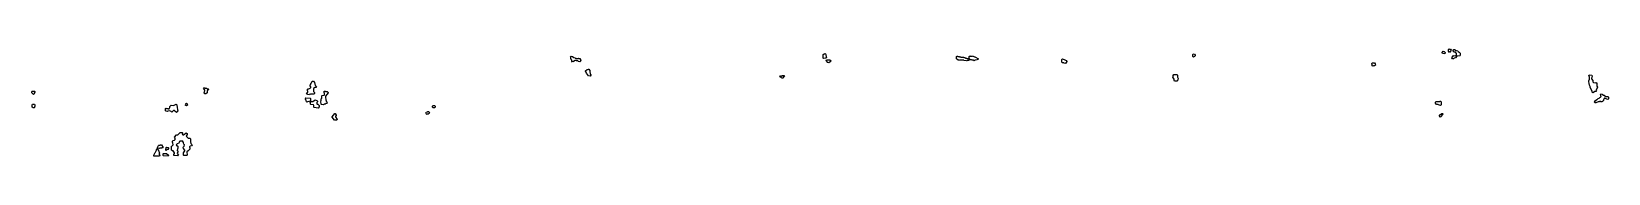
# Model space of a CAD drawing. Header units: millimetres. Extents: x 0 to 7622, y 0 to 520.
import ezdxf

# ---------------------------------------------------------------- set-up
doc = ezdxf.new("R2010")
doc.units = ezdxf.units.MM
doc.layers.add('GRY5', color=7, linetype='Continuous')

msp = doc.modelspace()

# ---------------------------------------------------------------- linework, layer by layer
at = {"layer": 'GRY5'}
for points in [[(2610.8, 460.1), (2610.8, 464.4), (2608.6, 467.2), (2608.6, 470.1), (2607.4, 471.5), (2607.4, 477.2), (2605.2, 480.1), (2608.1, 483.8), (2614.9, 482.3), (2621.6, 476.6), (2627.2, 475.2), (2628.3, 473.8), (2631.6, 473.8), (2632.8, 472.3), (2642.7, 472.3), (2643.9, 473.8), (2645.1, 472.3), (2649.5, 472.3), (2653.5, 467.3), (2653.5, 464.4), (2654.6, 463), (2654.6, 461.5), (2650.6, 456.4), (2643.8, 457.9), (2640.5, 460.7), (2633.8, 460.7), (2632.7, 462.1), (2628.2, 462.1), (2627.1, 463.5), (2620.4, 457.9), (2617.1, 457.9), (2614.8, 454.9), (2610.8, 460.1)], [(3828.2, 472.9), (3826.9, 474.3), (3826.9, 491.6), (3831.5, 495.2), (3834, 495.2), (3836.7, 498.1), (3840, 491.6), (3841.3, 480.1), (3844, 477.2), (3839.3, 473.6), (3828.2, 472.9)], [(3848.9, 452.9), (3841.1, 462.9), (3843.1, 466.6), (3847.1, 466.6), (3848.4, 465.2), (3857.5, 465.2), (3858.8, 463.8), (3862.6, 463.8), (3864.7, 461.5), (3860.1, 456.5), (3853.5, 452.1), (3848.9, 452.9)], [(4507, 462.1), (4505.6, 463.6), (4491.6, 463.6), (4490.2, 465), (4484.6, 465), (4483.2, 466.4), (4481.9, 465), (4479, 465), (4471.2, 471.5), (4471.2, 481.6), (4473.4, 483.8), (4476.3, 483.8), (4477.7, 482.3), (4483.3, 482.3), (4484.7, 480.9), (4490.3, 480.9), (4491.7, 479.5), (4497.3, 479.5), (4498.7, 478.1), (4504.3, 478.1), (4505.7, 476.6), (4511.3, 476.6), (4514.1, 473.8), (4519.7, 473.8), (4521.1, 472.3), (4526.6, 472.3), (4529.4, 470.9), (4531.4, 473), (4531.4, 481.6), (4533.6, 483.8), (4537.8, 483.8), (4539.2, 485.2), (4540.7, 483.8), (4546.3, 483.8), (4547.6, 482.4), (4549, 483.8), (4551.8, 483.8), (4557.4, 480.9), (4560.2, 480.9), (4576.5, 471.6), (4574.2, 467.8), (4572.8, 469.2), (4570.1, 466.4), (4560.3, 463.6), (4556, 460.7), (4551.8, 463.6), (4546.2, 463.6), (4543.4, 466.4), (4539.2, 466.4), (4535, 469.3), (4531.6, 467.2), (4531.6, 464.3), (4529.5, 462.1), (4522.5, 462.1), (4521, 460.7), (4519.6, 462.1), (4518.2, 460.7), (4507, 462.1)], [(4991.1, 449.3), (4989.9, 450.7), (4982.8, 450.7), (4979.8, 454.4), (4979.8, 467.3), (4982.8, 470.9), (4994.8, 466.6), (4997.1, 463.8), (5001.9, 462.3), (5004.9, 458.7), (4997.1, 447.8), (4991.1, 449.3)], [(5612.9, 482.9), (5612.9, 491.6), (5615.3, 495.2), (5621, 493.8), (5624.4, 488.7), (5624.4, 485.8), (5622, 482.2), (5617.3, 480.7), (5616.3, 479.2), (5612.9, 482.9)], [(6817.9, 501.6), (6822.9, 508.1), (6824, 506.6), (6828.3, 506.6), (6833.2, 501.6), (6833.2, 498.6), (6830.5, 495), (6820.6, 496.4), (6817.9, 500.1), (6817.9, 501.6)], [(6849.3, 508.7), (6849.3, 515.8), (6852.1, 519.5), (6854.3, 518.1), (6858.6, 518.1), (6861.4, 512.9), (6853.2, 502.1), (6848.2, 507.2), (6849.3, 508.7)], [(6872.6, 486.6), (6883.4, 485.2), (6887.2, 490.1), (6887.2, 495.8), (6888.2, 497.2), (6882.3, 503.6), (6875.8, 503.6), (6872, 508.6), (6872, 511.6), (6874.8, 515.2), (6878.1, 515.2), (6886.8, 510.9), (6893.3, 509.5), (6895.4, 506.6), (6900.9, 503.8), (6904.7, 498.7), (6905.8, 495.8), (6905.8, 490.1), (6906.9, 488.7), (6904.1, 485), (6888.9, 483.6), (6882.5, 475), (6877, 473.6), (6873.8, 470.7), (6868.8, 471.4), (6865.5, 475.8), (6872.6, 486.6)], [(2691.9, 389.3), (2682.4, 401.5), (2681.3, 405.8), (2676.8, 411.5), (2679.7, 415.3), (2680.8, 413.8), (2685.2, 419.5), (2690.8, 419.5), (2691.9, 420.9), (2694.3, 420.9), (2698.2, 414.4), (2698.2, 405.8), (2700.5, 403), (2700.5, 397.3), (2702.7, 394.4), (2702.7, 391.5), (2699.9, 387.8), (2691.9, 389.3)], [(3616.9, 384.4), (3620.3, 388.1), (3622.9, 388.1), (3624.2, 386.7), (3629.3, 389.5), (3635.9, 390.9), (3639.2, 385.8), (3632.7, 380), (3630.7, 376.4), (3616.9, 384.4)], [(5524.2, 362.9), (5522.3, 365.8), (5522.3, 372.9), (5516.6, 381.5), (5518.5, 385.8), (5518.5, 390.1), (5521.9, 395.2), (5536.1, 395.2), (5538.5, 391.6), (5538.5, 381.6), (5542.3, 375.8), (5541.4, 370.1), (5536.1, 362.1), (5524.2, 362.9)], [(6480.1, 437.2), (6480.1, 444.3), (6478.7, 445.8), (6478.7, 448.7), (6480.8, 450.9), (6490.5, 450.9), (6494, 447.3), (6495.4, 440.1), (6491.9, 436.4), (6486.4, 436.4), (6485, 435), (6480.1, 437.2)], [(7545.9, 307.1), (7543.9, 310.1), (7543.9, 312.9), (7541.9, 317.2), (7534, 331.5), (7533, 337.2), (7530.1, 342.9), (7530.1, 345.8), (7528.1, 348.6), (7527.1, 364.4), (7531.1, 372.9), (7530.1, 374.4), (7531.1, 375.8), (7531.1, 381.5), (7527.1, 390.1), (7529.6, 393.8), (7541.6, 392.3), (7544.1, 388.7), (7544.1, 385.8), (7542.1, 382.9), (7542.1, 380.1), (7540.2, 377.2), (7540.2, 374.4), (7547.1, 365.9), (7547.1, 360.1), (7549.5, 356.6), (7561.3, 355.2), (7562.3, 356.7), (7565.8, 351.6), (7565.8, 338.7), (7568.8, 334.4), (7568.8, 331.5), (7562.9, 321.5), (7562.9, 318.7), (7563.9, 317.2), (7561.4, 313.6), (7556.4, 312.2), (7550.5, 307.9), (7545.9, 307.1)], [(1.4, 307.2), (1.4, 310.1), (0, 311.5), (3.6, 315.2), (13.6, 315.2), (15.7, 313), (15.7, 310.1), (12.9, 304.4), (12.9, 301.5), (9.3, 297.8), (1.4, 307.2)], [(837.4, 301.4), (834.6, 304.3), (834.6, 307.3), (836, 308.7), (837.3, 318.6), (830.6, 328.7), (832.7, 330.9), (838.1, 330.9), (839.5, 329.5), (846.2, 329.5), (850.2, 326.6), (854.3, 326.6), (856.3, 322.9), (849.6, 315.8), (848.3, 312.9), (848.3, 307.2), (842.2, 302.1), (837.4, 301.4)], [(1329.5, 301.5), (1335.8, 310.1), (1335.8, 312.9), (1333.3, 317.2), (1334.5, 324.4), (1336.4, 326.6), (1340.2, 326.6), (1346.4, 329.5), (1349.5, 333), (1349.5, 335.8), (1347, 340.1), (1347, 344.4), (1350.7, 348.7), (1350.7, 351.6), (1353.2, 354.4), (1354.5, 360.1), (1356.4, 362.3), (1362.7, 362.3), (1367.1, 355.9), (1370.9, 341.6), (1377.1, 337.3), (1374, 332.2), (1367.7, 330.7), (1363.4, 327.2), (1363.4, 313), (1367.1, 308.7), (1367.1, 302.9), (1365.2, 300.7), (1351.4, 300.7), (1350.2, 302.1), (1347.8, 299.3), (1345.3, 299.3), (1342.8, 296.4), (1335.2, 297.9), (1329.5, 301.5)], [(1396.8, 265.8), (1400.6, 270.1), (1400.6, 277.3), (1403.1, 280.1), (1403.1, 291.6), (1405, 293.8), (1415, 295.2), (1416.8, 297.3), (1415.6, 304.3), (1414.3, 305.8), (1414.3, 310.1), (1413, 311.5), (1415, 313.8), (1418.8, 313.8), (1420.1, 312.3), (1428.8, 312.3), (1433.2, 308.7), (1433.2, 307.2), (1420.7, 290.1), (1420.7, 283), (1423.2, 275.8), (1423.2, 271.6), (1424.5, 270.1), (1424.5, 265.9), (1427, 263), (1428.2, 257.2), (1426.3, 255), (1422.5, 255), (1418.8, 252.1), (1416.3, 252.1), (1411.3, 247.9), (1401.3, 249.3), (1399.4, 251.5), (1398.1, 264.3), (1396.8, 265.8)], [(7.1, 234.3), (2.9, 237.2), (2.9, 248.7), (5, 250.9), (13.6, 250.9), (15.7, 248.7), (15.7, 240.1), (14.3, 238.6), (14.3, 235.8), (12.1, 233.6), (7.1, 234.3)], [(686.5, 220.7), (678.4, 213.5), (675.6, 216.4), (669, 219.3), (658.3, 217.9), (656.9, 216.4), (650.1, 217.9), (648.1, 220.1), (648.1, 230.2), (651.5, 232.4), (652.9, 230.9), (658.3, 230.9), (659.6, 229.5), (664.9, 229.5), (668.2, 235.8), (668.2, 240.1), (675.7, 246.6), (686.4, 245.2), (698.5, 252.4), (702, 248.7), (703.3, 234.4), (706, 227.3), (706, 223), (707.3, 221.6), (707.3, 217.2), (701.2, 210.7), (689.1, 220.7), (686.5, 220.7)], [(747.4, 251.5), (746, 254.4), (749.5, 256.7), (753, 253), (754.3, 247.2), (749.5, 243.6), (743.3, 247.2), (747.4, 251.5)], [(1327, 271.5), (1324.6, 274.3), (1324.6, 277.2), (1323.3, 278.7), (1325.2, 282.3), (1346.5, 280.9), (1348.4, 278.7), (1348.4, 268.6), (1346.5, 266.4), (1334.1, 263.6), (1332.8, 262.1), (1329.6, 262.9), (1327, 268.7), (1327, 271.5)], [(1362.6, 247.9), (1350.2, 249.3), (1348.2, 251.5), (1348.2, 258.6), (1347, 260.1), (1347, 263), (1348.9, 265.2), (1360.2, 263.8), (1371.4, 272.4), (1378.9, 269.5), (1382.1, 265.9), (1382.1, 262.9), (1379.6, 260.1), (1378.4, 253), (1380.2, 250.9), (1383.9, 250.9), (1389.6, 245.9), (1389.6, 238.6), (1385.2, 232.1), (1366.4, 235), (1364.4, 237.2), (1364.4, 245.8), (1362.6, 247.9)], [(1938.9, 234.3), (1937.3, 237.2), (1938.1, 238.7), (1938.1, 241.6), (1940.1, 245.2), (1948.9, 245.2), (1951.7, 240.1), (1951.7, 238.6), (1948.9, 233.6), (1938.9, 234.3)], [(6790.3, 250.7), (6786.5, 255.8), (6785.4, 261.6), (6787.1, 263.8), (6790.3, 263.8), (6791.4, 265.2), (6806.6, 265.2), (6807.7, 266.6), (6811, 266.6), (6813.8, 263), (6813.8, 248.6), (6811, 245), (6800.1, 247.9), (6799, 249.3), (6790.3, 250.7)], [(7556.8, 258.6), (7554.8, 261.5), (7560.2, 269.5), (7565.2, 273.8), (7567.2, 273.8), (7572.1, 279.5), (7577.1, 280.9), (7580, 283.8), (7584, 285.2), (7586.4, 288.7), (7585.4, 290.1), (7585.4, 294.4), (7583.4, 297.2), (7585.9, 300.9), (7592, 299.5), (7598.9, 295.2), (7601.8, 295.2), (7606.8, 289.5), (7619.6, 289.5), (7622.1, 285.8), (7622.1, 277.2), (7619.6, 273.5), (7606.7, 279.3), (7603.8, 282.1), (7598.4, 272.9), (7598.4, 270.1), (7593.9, 265), (7592, 265), (7591, 263.6), (7586, 263.6), (7581.1, 266.4), (7577.1, 263.6), (7572.2, 263.6), (7561.3, 257.9), (7556.8, 258.6)], [(1466.1, 206.6), (1467.5, 206.6), (1471.9, 198.7), (1471.9, 195.8), (1469.4, 192.9), (1469.4, 190.1), (1476.9, 177.2), (1474.9, 175), (1471.2, 175), (1469.9, 173.6), (1464.2, 174.3), (1453, 188.6), (1453, 190.1), (1466.1, 206.6)], [(1909.8, 202.9), (1905.8, 210.1), (1907.8, 213.8), (1914.1, 215.2), (1914.9, 216.6), (1919.8, 216.6), (1923.4, 210.1), (1921.4, 206.5), (1917.4, 203.6), (1912.7, 203.6), (1911.9, 202.1), (1909.8, 202.9)], [(6808.8, 202.3), (6813.1, 202.3), (6817.4, 206.6), (6819.7, 206.6), (6822.5, 203), (6811, 189.2), (6803.8, 197.2), (6806.6, 200.9), (6808.8, 202.3)], [(691, 15.8), (685, 26.4), (681, 26.4), (676.3, 30.1), (676.3, 42.9), (674.9, 45.8), (684.3, 54.4), (683, 64.3), (681.6, 65.8), (681.6, 73), (685, 76.6), (690.4, 78), (695, 81.6), (693.7, 87.2), (691, 91.5), (701.1, 103.8), (706.5, 103.8), (718.6, 115.2), (728.1, 115.2), (731.5, 111.5), (728.8, 107.2), (730.8, 103.8), (734.7, 103.8), (740.1, 106.6), (748.2, 113.8), (751.6, 110.2), (753, 105.8), (747.6, 97.3), (757.6, 88.1), (765.7, 88.1), (769.1, 84.4), (769.1, 74.3), (767.7, 72.9), (767.7, 68.7), (770.4, 64.4), (770.4, 61.6), (777.2, 54.4), (772.4, 50.7), (767, 49.3), (763.7, 45.8), (763.7, 43), (765, 41.6), (765, 34.3), (757.6, 26.5), (750.3, 21.5), (751.6, 5.8), (749.6, 3.6), (736, 3.6), (734, 5.8), (734, 15.8), (740.7, 25.8), (740.7, 30.1), (735.3, 37.2), (732.6, 44.4), (738, 48.7), (739.3, 55.8), (736.7, 58.6), (734, 64.4), (734, 67.2), (731.3, 71.5), (726.7, 75), (725.4, 73.6), (716, 72.2), (710.7, 62.2), (703.9, 60.7), (699.3, 54.4), (702.6, 50.9), (705.3, 50.9), (707.3, 48.7), (707.3, 37.2), (706, 35.8), (704.7, 27.3), (708.7, 21.5), (706, 18.6), (704.7, 13), (710, 4.4), (707.9, 2.1), (688.4, 2.9), (687, 4.3), (687, 8.7), (691, 13), (691, 15.8)], [(599.8, 20.2), (603.8, 28.7), (603.8, 31.6), (608.6, 36.7), (612, 31.6), (612, 28.7), (614.7, 25.9), (614.7, 23), (617.4, 20.2), (618.8, 14.4), (617.4, 12.9), (617.4, 8.7), (620.1, 2.9), (618, 0.7), (591.8, 0), (590.4, 1.5), (590.4, 4.4), (597.1, 17.3), (599.8, 20.2)], [(613.2, 51.6), (615.3, 53.8), (622, 53.8), (623.3, 55.2), (627.4, 55.2), (636.2, 42.9), (634.1, 40.7), (630.1, 40.7), (628.8, 39.3), (619.4, 39.3), (618, 37.9), (610.6, 38.6), (609.2, 40.1), (609.2, 43), (613.2, 51.6)], [(651.6, 13.8), (661.7, 5.9), (661.7, 2.9), (659.6, 0.7), (637.4, 1.4), (636, 2.9), (636, 11.6), (638.1, 13.8), (651.6, 13.8)], [(652.9, 43.8), (655.6, 42.3), (661, 42.3), (664.4, 38.7), (658.3, 32.2), (654.3, 30.7), (651.5, 27.8), (649.4, 30.1), (649.4, 35.9), (650.8, 37.3), (650.8, 41.6), (652.9, 43.8)]]:
    msp.add_lwpolyline(points, close=True, dxfattribs=at)

doc.saveas('drawing.dxf')
